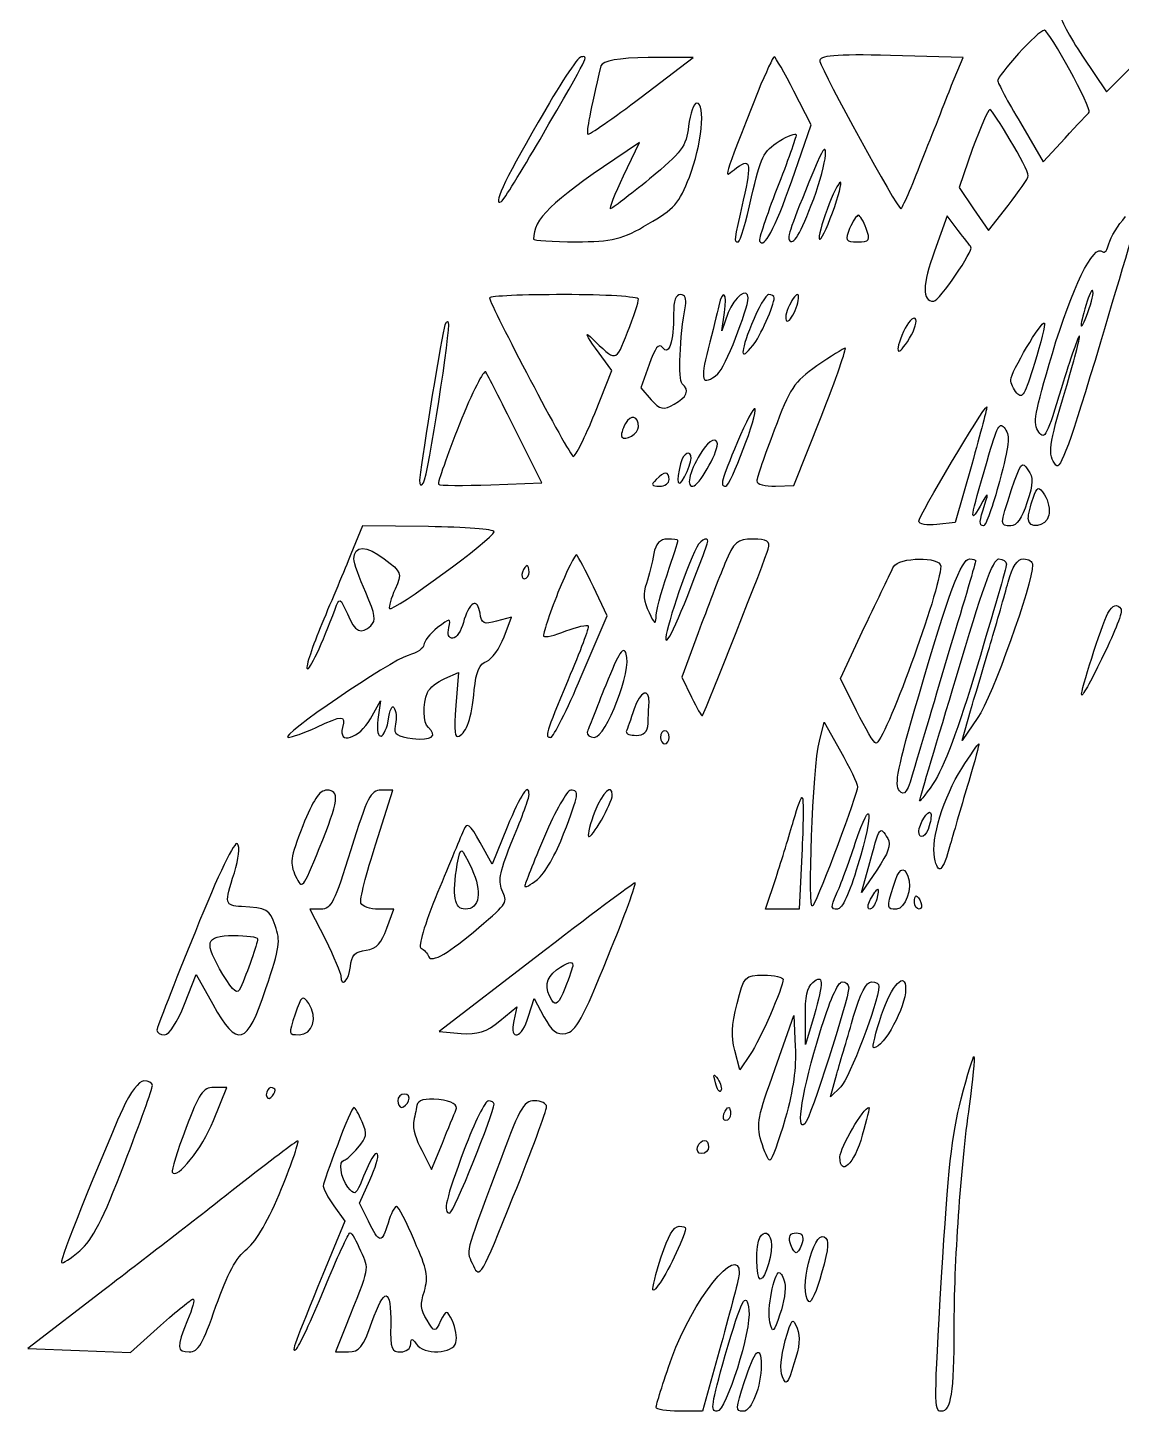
# Model space of a CAD drawing. Extents: x 50 to 162, y 10 to 290.
# Drawn here: x 49.91 to 83.79, y 9.82 to 52.68 of the extents above; entities that cross this region are included whole.
import ezdxf

# ---------------------------------------------------------------- set-up
doc = ezdxf.new("R2010")
doc.units = 0
doc.layers.add('Layer_1', color=7, linetype='CONTINUOUS')

msp = doc.modelspace()

# ---------------------------------------------------------------- linework, layer by layer
at = {"layer": 'Layer_1', "color": 7}
for points in [[(82.587145, 51.801171), (83.333303, 50.695827), (84.011628, 51.371315), (84.703519, 52.026334), (84.296524, 52.865577)], [(80.606437, 51.883049), (80.606437, 51.883049)], [(67.664, 51.494131), (67.664, 51.494131)], [(68.912118, 50.532072), (70.526531, 51.760233), (69.129182, 51.760233)], [(74.447248, 51.637417), (74.447248, 51.637417)], [(78.530763, 50.90052), (78.883492, 51.760233), (76.631454, 51.821641)], [(72.534372, 50.716296), (72.534372, 50.716296)], [(73.578992, 47.932465), (74.175918, 49.672359), (73.646825, 50.716296)], [(65.723991, 49.754237), (65.723991, 49.754237)], [(80.660703, 49.733767), (81.366161, 48.526076), (82.044486, 49.262972)], [(70.377299, 49.631421), (70.377299, 49.631421)], [(68.369458, 48.09622), (68.857852, 49.119687), (68.098128, 48.607953)], [(79.181955, 48.935463), (78.761394, 47.727771), (79.209088, 47.072752), (79.670349, 46.397264), (80.280841, 47.175099)], [(79.181955, 48.935463), (79.181955, 48.935463)], [(74.365849, 48.505607), (74.365849, 48.505607)], [(74.677879, 47.052283), (74.677879, 47.052283)], [(78.734261, 46.397264), (78.395098, 46.84759), (78.00167, 45.762714), (78.00167, 45.762714)], [(75.36977, 46.458672), (75.36977, 46.458672)], [(64.21811, 44.309391), (64.21811, 44.309391)], [(69.916039, 43.818126), (69.916039, 43.818126)], [(71.313388, 44.063758), (71.313388, 44.063758)], [(71.611851, 43.859065), (71.408353, 43.285923), (71.489752, 43.859065)], [(73.47046, 44.00235), (73.47046, 44.00235)], [(82.695677, 44.104697), (82.695677, 44.104697)], [(62.807195, 43.367801), (62.807195, 43.367801)], [(72.330875, 43.490617), (72.330875, 43.490617)], [(77.038449, 43.265454), (77.038449, 43.265454)], [(67.474069, 40.727255), (68.003163, 42.057763), (67.501202, 42.75372)], [(69.156315, 42.241987), (68.898551, 41.52556), (69.224147, 41.157111)], [(74.352283, 42.201048), (74.352283, 42.201048)], [(81.094831, 42.282925), (81.094831, 42.282925)], [(63.282022, 40.399745), (63.282022, 40.399745)], [(68.423724, 40.420215), (68.423724, 40.420215)], [(73.077032, 38.475627), (73.646825, 38.496096), (74.487948, 40.624908)], [(64.25881, 38.516566), (65.832523, 38.577974), (65.018534, 40.215521)], [(70.811427, 39.580972), (70.811427, 39.580972)], [(71.896747, 39.847073), (71.896747, 39.847073)], [(70.133103, 39.171585), (70.133103, 39.171585)], [(79.154822, 39.151115), (78.639295, 37.349813), (78.069502, 37.288405)], [(79.154822, 39.151115), (79.154822, 39.151115)], [(69.373379, 38.68032), (69.373379, 38.68032)], [(80.009511, 38.618912), (80.009511, 38.618912)], [(80.864201, 37.963893), (80.864201, 37.963893)], [(81.542525, 37.574976), (81.542525, 37.574976)], [(62.318801, 37.226997), (60.283827, 37.247466), (59.917531, 36.367284), (59.917531, 36.367284)], [(70.635063, 36.592447), (70.635063, 36.592447)], [(69.305546, 36.387754), (69.305546, 36.387754)], [(71.503319, 36.080713), (71.503319, 36.080713)], [(79.276921, 36.162591), (79.276921, 36.162591)], [(80.226575, 36.060244), (80.226575, 36.060244)], [(81.040565, 36.039775), (81.040565, 36.039775)], [(65.235598, 35.814612), (65.235598, 35.814612)], [(78.191601, 35.998836), (78.191601, 35.998836)], [(66.334484, 35.180062), (66.334484, 35.180062)], [(67.053508, 32.580455), (67.853931, 34.463635), (67.43337, 35.364286)], [(63.702584, 34.832083), (63.702584, 34.832083)], [(64.665805, 33.808616), (64.896435, 34.422696), (64.435174, 34.29988)], [(83.780997, 34.668328), (83.780997, 34.668328)], [(70.675762, 33.931432), (70.173802, 32.559986), (70.472265, 31.945905)], [(75.586834, 31.516049), (75.084873, 32.519047), (75.831031, 34.115656)], [(62.834328, 32.519047), (63.254889, 32.703271), (63.17349, 31.679804)], [(67.813232, 32.314354), (67.813232, 32.314354)], [(60.528024, 31.270417), (60.840053, 31.823089), (60.758654, 31.249948)], [(68.695054, 31.577457), (68.695054, 31.577457)], [(79.344753, 31.311356), (78.856359, 30.594929), (79.114123, 31.516049)], [(74.433682, 30.574459), (74.582913, 31.16807), (75.084873, 30.267419)], [(69.509044, 30.697275), (69.509044, 30.697275)], [(75.613967, 29.162074), (75.613967, 29.162074)], [(79.059857, 29.325829), (79.059857, 29.325829)], [(60.690822, 27.401711), (61.219915, 29.059728), (60.85362, 29.059728)], [(67.474069, 28.404709), (67.474069, 28.404709)], [(58.425217, 27.954383), (58.425217, 27.954383)], [(64.76077, 27.913444), (64.299509, 26.767161), (63.919648, 27.442649)], [(64.76077, 27.913444), (64.76077, 27.913444)], [(77.838872, 27.954383), (77.838872, 27.954383)], [(65.913922, 27.626873), (65.913922, 27.626873)], [(76.550055, 27.565465), (76.550055, 27.565465)], [(59.917531, 27.217486), (59.917531, 27.217486)], [(73.891022, 27.053732), (73.809623, 25.375245), (73.280529, 25.375245), (72.765003, 25.375245), (73.090599, 26.357774)], [(73.891022, 27.053732), (73.891022, 27.053732)], [(63.661884, 26.623875), (63.661884, 26.623875)], [(75.627533, 26.746691), (75.627533, 26.746691)], [(76.210893, 26.582937), (75.736065, 25.886979), (75.966696, 26.705753)], [(77.174114, 26.398713), (77.174114, 26.398713)], [(58.99501, 25.375245), (58.642281, 25.375245), (59.130675, 24.433655)], [(61.029984, 24.781634), (61.247048, 25.375245), (60.772221, 25.375245)], [(76.210893, 25.682285), (76.210893, 25.682285)], [(77.581109, 25.579939), (77.581109, 25.579939)], [(55.101425, 24.679287), (55.101425, 24.679287)], [(57.027868, 24.454125), (57.027868, 24.454125)], [(65.642592, 23.880983), (62.657963, 21.588416), (63.336288, 21.527008)], [(65.642592, 23.880983), (65.642592, 23.880983)], [(66.795745, 23.635351), (66.795745, 23.635351)], [(54.762263, 22.427659), (55.128558, 23.34878), (55.644085, 22.427659)], [(73.307662, 23.205495), (73.307662, 23.205495)], [(75.342637, 22.939393), (75.342637, 22.939393)], [(76.278725, 22.980332), (76.278725, 22.980332)], [(77.106281, 22.898454), (77.106281, 22.898454)], [(64.53014, 21.915926), (65.059233, 22.345782), (64.964268, 21.915926)], [(65.425529, 22.059211), (65.601893, 22.611883), (65.900356, 22.038742)], [(58.194586, 22.120619), (58.194586, 22.120619)], [(73.063466, 20.442133), (73.646825, 22.07968), (73.687524, 21.117621)], [(74.270884, 22.07968), (73.999554, 21.179029), (73.999554, 22.038742)], [(74.270884, 22.07968), (74.270884, 22.07968)], [(72.290175, 20.871989), (71.964579, 20.401194), (71.815348, 20.994805)], [(75.09844, 19.868991), (74.772844, 19.561951), (74.976341, 20.278378)], [(55.657652, 18.825054), (56.078213, 19.848522), (55.671218, 19.848522)], [(71.38122, 19.746175), (71.38122, 19.746175)], [(57.299198, 19.623359), (57.299198, 19.623359)], [(61.369146, 19.439135), (61.369146, 19.439135)], [(61.966072, 19.295849), (61.966072, 19.295849)], [(52.849387, 19.193503), (52.849387, 19.193503)], [(71.679683, 19.029748), (71.679683, 19.029748)], [(73.375495, 18.886462), (73.375495, 18.886462)], [(79.073423, 19.27538), (79.073423, 19.27538)], [(54.802962, 18.579422), (54.802962, 18.579422)], [(59.510536, 18.088158), (59.510536, 18.088158)], [(62.115304, 17.903934), (62.413767, 17.310323), (62.752929, 18.129097)], [(71.001358, 18.006281), (71.001358, 18.006281)], [(75.763198, 18.374729), (75.763198, 18.374729)], [(63.431254, 17.924403), (63.431254, 17.924403)], [(64.421608, 17.248915), (64.421608, 17.248915)], [(56.417375, 16.798589), (56.417375, 16.798589)], [(60.460191, 15.713714), (60.188861, 16.266386), (60.500891, 16.982813)], [(59.388438, 16.184509), (59.7276, 15.713714), (59.049276, 14.055697)], [(72.941367, 15.099633), (72.941367, 15.099633)], [(73.904588, 15.038225), (73.904588, 15.038225)], [(70.119536, 14.997287), (70.119536, 14.997287)], [(71.951013, 14.096635), (71.951013, 14.096635)], [(73.361928, 13.789595), (73.361928, 13.789595)], [(74.501514, 14.096635), (74.501514, 14.096635)], [(52.279594, 13.584902), (49.905458, 11.76313), (51.506304, 11.701722), (53.093584, 11.640314), (54.016106, 12.479557)], [(72.249476, 12.950352), (72.249476, 12.950352)], [(59.754733, 12.438618), (59.442704, 11.660783), (59.849699, 11.660783)], [(71.38122, 11.865477), (70.811427, 9.818542), (70.092403, 9.818542)], [(72.629338, 11.251396), (72.629338, 11.251396)], [(73.646825, 11.292335), (73.646825, 11.292335)]]:
    msp.add_lwpolyline(points, dxfattribs=at)
for points in [[(81.895254, 53.11121), (81.868121, 52.988393), (82.180151, 52.394782), (82.587145, 51.801171)], [(81.40686, 52.599476), (81.311895, 52.599476), (80.959166, 52.271966), (80.606437, 51.883049)], [(82.790643, 50.061277), (82.885608, 50.163624), (81.556092, 52.599476), (81.40686, 52.599476)], [(65.778257, 49.222034), (67.365537, 51.964926), (67.270572, 51.780702), (67.053508, 51.780702)], [(80.606437, 51.883049), (80.240142, 51.473662), (79.955245, 51.105214), (79.955245, 51.043806)], [(67.053508, 51.780702), (66.944976, 51.780702), (66.34805, 50.859581), (65.723991, 49.754237)], [(67.664, 51.494131), (67.338404, 50.102216), (67.202739, 49.447197), (67.257005, 49.385789)], [(69.129182, 51.760233), (68.220227, 51.739763), (67.7047, 51.657886), (67.664, 51.494131)], [(73.036333, 51.780702), (72.995633, 51.780702), (72.778569, 51.289438), (72.534372, 50.716296)], [(73.646825, 50.716296), (73.348362, 51.289438), (73.077032, 51.760233), (73.036333, 51.780702)], [(76.631454, 51.821641), (74.908509, 51.862579), (74.406549, 51.821641), (74.447248, 51.637417)], [(74.447248, 51.637417), (74.542214, 51.289438), (76.848518, 47.072752), (76.95705, 47.072752)], [(79.955245, 51.043806), (79.955245, 50.982398), (80.267275, 50.388786), (80.660703, 49.733767)], [(72.534372, 50.716296), (71.408353, 47.850588), (71.462619, 48.014342), (71.788215, 48.280444)], [(77.608242, 48.567015), (77.933837, 49.365319), (78.340832, 50.429725), (78.530763, 50.90052)], [(67.257005, 49.385789), (67.284138, 49.34485), (68.030296, 49.856583), (68.912118, 50.532072)], [(70.635063, 50.347848), (70.540097, 50.347848), (70.431565, 50.020338), (70.377299, 49.631421)], [(70.404432, 48.055281), (70.784294, 49.01734), (70.919959, 50.347848), (70.635063, 50.347848)], [(65.723991, 49.754237), (64.625105, 47.850588), (64.299509, 47.13416), (64.584406, 47.297915)], [(79.711048, 50.143154), (79.656782, 50.143154), (79.426152, 49.590482), (79.181955, 48.935463)], [(80.9049, 48.09622), (80.9049, 48.300913), (79.81958, 50.143154), (79.711048, 50.143154)], [(82.044486, 49.262972), (82.424348, 49.672359), (82.76351, 50.040808), (82.790643, 50.061277)], [(70.377299, 49.631421), (70.309467, 48.996871), (70.173802, 48.833116), (69.169881, 47.993873)], [(73.714657, 49.365319), (73.714657, 49.283442), (73.443327, 48.526076), (73.117732, 47.686833)], [(73.185564, 49.160626), (73.47046, 49.34485), (73.714657, 49.426727), (73.714657, 49.365319)], [(74.257317, 47.379793), (74.677879, 48.505607), (74.772844, 49.488135), (74.365849, 48.505607)], [(64.584406, 47.297915), (64.652238, 47.338854), (65.194898, 48.219036), (65.778257, 49.222034)], [(72.330875, 47.441201), (72.615771, 48.669361), (72.69717, 48.853586), (73.185564, 49.160626)], [(68.098128, 48.607953), (66.144553, 47.297915), (65.57476, 46.745243), (65.57476, 46.131162)], [(71.788215, 48.280444), (72.303742, 48.689831), (72.344441, 48.526076), (72.073111, 47.338854)], [(74.365849, 48.505607), (73.619692, 46.724773), (73.429761, 46.21304), (73.497593, 46.110693)], [(76.95705, 47.072752), (76.997749, 47.072752), (77.296212, 47.748241), (77.608242, 48.567015)], [(67.962463, 47.072752), (67.921764, 47.072752), (68.098128, 47.523078), (68.369458, 48.09622)], [(69.129182, 46.601957), (69.916039, 47.052283), (70.10597, 47.256976), (70.404432, 48.055281)], [(80.280841, 47.175099), (80.620004, 47.604955), (80.9049, 48.014342), (80.9049, 48.09622)], [(69.169881, 47.993873), (68.545823, 47.482139), (68.003163, 47.072752), (67.962463, 47.072752)], [(73.117732, 47.686833), (72.792136, 46.84759), (72.547939, 46.110693), (72.575072, 46.069754)], [(72.575072, 46.069754), (72.724303, 45.824122), (73.036333, 46.417733), (73.578992, 47.932465)], [(75.084873, 47.891526), (75.030607, 47.891526), (74.840676, 47.523078), (74.677879, 47.052283)], [(74.840676, 46.949936), (75.030607, 47.482139), (75.139139, 47.891526), (75.084873, 47.891526)], [(72.073111, 47.338854), (71.774648, 46.028816), (71.774648, 46.049285), (71.92388, 46.049285)], [(71.92388, 46.049285), (71.978146, 46.049285), (72.168077, 46.663365), (72.330875, 47.441201)], [(73.497593, 46.110693), (73.619692, 45.906), (73.836756, 46.274448), (74.257317, 47.379793)], [(74.677879, 47.052283), (74.501514, 46.601957), (74.392982, 46.172101), (74.433682, 46.131162)], [(74.433682, 46.131162), (74.474381, 46.069754), (74.650746, 46.438203), (74.840676, 46.949936)], [(75.6411, 46.868059), (75.586834, 46.868059), (75.464735, 46.683835), (75.36977, 46.458672)], [(75.885297, 46.458672), (75.803898, 46.683835), (75.695366, 46.868059), (75.6411, 46.868059)], [(84.391489, 47.13416), (84.364356, 47.031814), (83.794564, 45.148634), (83.143372, 42.937944)], [(83.401135, 45.987877), (83.455401, 46.19257), (83.686032, 46.561019), (83.916662, 46.82712)], [(66.89071, 46.049285), (68.003163, 46.049285), (68.355892, 46.131162), (69.129182, 46.601957)], [(75.36977, 46.458672), (75.220538, 46.090224), (75.234105, 46.049285), (75.613967, 46.049285)], [(75.613967, 46.049285), (75.993829, 46.049285), (76.020962, 46.090224), (75.885297, 46.458672)], [(79.127689, 45.88553), (79.100556, 45.926469), (78.924192, 46.151632), (78.734261, 46.397264)], [(65.57476, 46.131162), (65.57476, 46.090224), (66.171686, 46.049285), (66.89071, 46.049285)], [(77.974537, 44.207044), (78.137335, 44.207044), (79.236221, 45.803653), (79.127689, 45.88553)], [(81.651057, 42.589966), (82.247983, 44.595961), (82.926308, 46.008346), (83.211204, 45.742245)], [(83.211204, 45.742245), (83.279037, 45.680837), (83.360436, 45.803653), (83.401135, 45.987877)], [(78.00167, 45.762714), (77.621808, 44.718778), (77.608242, 44.207044), (77.974537, 44.207044)], [(71.489752, 43.859065), (71.584718, 44.473145), (71.449053, 44.616431), (71.313388, 44.063758)], [(72.222343, 44.309391), (72.222343, 44.65737), (71.788215, 44.32986), (71.611851, 43.859065)], [(66.524415, 44.411737), (65.262731, 44.411737), (64.21811, 44.370799), (64.21811, 44.309391)], [(64.21811, 44.309391), (64.21811, 44.104697), (66.700779, 39.396747), (66.809311, 39.396747)], [(68.830719, 44.268452), (68.830719, 44.350329), (67.799665, 44.411737), (66.524415, 44.411737)], [(68.491557, 43.244985), (68.681487, 43.736249), (68.830719, 44.207044), (68.830719, 44.268452)], [(70.133103, 44.411737), (69.983871, 44.411737), (69.916039, 44.227513), (69.916039, 43.818126)], [(70.282334, 44.063758), (70.323033, 44.288921), (70.268767, 44.411737), (70.133103, 44.411737)], [(71.286255, 41.955416), (71.503319, 42.13964), (72.222343, 43.940942), (72.222343, 44.309391)], [(72.859968, 44.411737), (72.778569, 44.411737), (72.534372, 44.00235), (72.330875, 43.490617)], [(72.371574, 42.835598), (72.588638, 43.08123), (73.036333, 44.104697), (73.036333, 44.309391)], [(73.036333, 44.309391), (73.036333, 44.370799), (72.954934, 44.411737), (72.859968, 44.411737)], [(73.755357, 44.411737), (73.687524, 44.411737), (73.565426, 44.227513), (73.47046, 44.00235)], [(73.714657, 44.00235), (73.796056, 44.227513), (73.809623, 44.411737), (73.755357, 44.411737)], [(82.899175, 44.534553), (82.872042, 44.575492), (82.777076, 44.391268), (82.695677, 44.104697)], [(82.749943, 43.859065), (82.872042, 44.186575), (82.939874, 44.493615), (82.899175, 44.534553)], [(69.916039, 43.818126), (69.916039, 42.937944), (69.780374, 42.508088), (69.576876, 42.77419)], [(70.187369, 41.648376), (70.051704, 41.771192), (70.10597, 43.101699), (70.282334, 44.063758)], [(71.313388, 44.063758), (71.272688, 43.859065), (71.123457, 43.265454), (70.987792, 42.733251)], [(73.47046, 44.00235), (73.375495, 43.777188), (73.361928, 43.592964), (73.443327, 43.592964)], [(73.443327, 43.592964), (73.51116, 43.592964), (73.633258, 43.777188), (73.714657, 44.00235)], [(77.404744, 43.674841), (77.336912, 43.736249), (77.174114, 43.552025), (77.038449, 43.265454)], [(82.695677, 44.104697), (82.465047, 43.347331), (82.505747, 43.183577), (82.749943, 43.859065)], [(62.807195, 43.367801), (62.67153, 42.794659), (62.047471, 38.905483), (62.047471, 38.659851)], [(62.16957, 38.577974), (62.318801, 38.823606), (63.024259, 43.408739), (62.94286, 43.552025)], [(62.94286, 43.552025), (62.90216, 43.613433), (62.834328, 43.531555), (62.807195, 43.367801)], [(72.330875, 43.490617), (71.964579, 42.569496), (71.978146, 42.323864), (72.371574, 42.835598)], [(77.22838, 43.06076), (77.391178, 43.326862), (77.472577, 43.613433), (77.404744, 43.674841)], [(80.36224, 41.771192), (80.36224, 41.996354), (81.325461, 43.633902), (81.40686, 43.531555)], [(81.40686, 43.531555), (81.433993, 43.490617), (81.298328, 42.917475), (81.094831, 42.282925)], [(67.501202, 42.75372), (67.229872, 43.122169), (67.148473, 43.285923), (67.338404, 43.101699)], [(67.338404, 43.101699), (68.165961, 42.303395), (68.111695, 42.303395), (68.491557, 43.244985)], [(69.576876, 42.77419), (69.454778, 42.917475), (69.346246, 42.77419), (69.156315, 42.241987)], [(77.038449, 43.265454), (76.739986, 42.569496), (76.848518, 42.44668), (77.22838, 43.06076)], [(83.143372, 42.937944), (82.193717, 39.785665), (81.895254, 38.946422), (81.759589, 39.130646)], [(82.49218, 43.122169), (82.465047, 43.163107), (82.207284, 42.44668), (81.935954, 41.52556)], [(82.058052, 41.464151), (82.315816, 42.323864), (82.519313, 43.08123), (82.49218, 43.122169)], [(70.987792, 42.733251), (70.730028, 41.730253), (70.797861, 41.566498), (71.286255, 41.955416)], [(75.234105, 42.75372), (75.179839, 42.75372), (74.786411, 42.487619), (74.352283, 42.201048)], [(74.487948, 40.624908), (74.949208, 41.81213), (75.288371, 42.77419), (75.234105, 42.75372)], [(81.230496, 40.154113), (81.040565, 40.420215), (81.094831, 40.706786), (81.651057, 42.589966)], [(64.096012, 42.016824), (64.041746, 42.098701), (63.675451, 41.382274), (63.282022, 40.399745)], [(65.018534, 40.215521), (64.570839, 41.116173), (64.150278, 41.934946), (64.096012, 42.016824)], [(74.352283, 42.201048), (73.646825, 41.709784), (73.51116, 41.50509), (73.036333, 40.215521)], [(81.094831, 42.282925), (80.809935, 41.320866), (80.714969, 41.157111), (80.552171, 41.361805)], [(69.929605, 41.013826), (70.3366, 41.238989), (70.417999, 41.443682), (70.187369, 41.648376)], [(80.552171, 41.361805), (80.443639, 41.484621), (80.36224, 41.668845), (80.36224, 41.771192)], [(69.224147, 41.157111), (69.481911, 40.850071), (69.617576, 40.829602), (69.929605, 41.013826)], [(81.935954, 41.52556), (81.488259, 40.051767), (81.40686, 39.888012), (81.230496, 40.154113)], [(81.759589, 39.130646), (81.501826, 39.458156), (81.528959, 39.724257), (82.058052, 41.464151)], [(66.809311, 39.396747), (66.877144, 39.396747), (67.175606, 39.990359), (67.474069, 40.727255)], [(71.530452, 38.475627), (71.679683, 38.475627), (72.534372, 40.727255), (72.439407, 40.87054)], [(72.439407, 40.87054), (72.398707, 40.931948), (72.15451, 40.461154), (71.896747, 39.847073)], [(77.513276, 37.390752), (77.513276, 37.554506), (79.521117, 40.931948), (79.616083, 40.931948)], [(79.616083, 40.931948), (79.643216, 40.931948), (79.426152, 40.133644), (79.154822, 39.151115)], [(63.282022, 40.399745), (62.90216, 39.417217), (62.603697, 38.598443), (62.63083, 38.537035)], [(68.423724, 40.420215), (68.328759, 40.235991), (68.274493, 40.051767), (68.315192, 40.010828)], [(68.315192, 40.010828), (68.410158, 39.847073), (68.830719, 40.113175), (68.830719, 40.317868)], [(68.830719, 40.317868), (68.830719, 40.665847), (68.586522, 40.706786), (68.423724, 40.420215)], [(79.629649, 39.253462), (79.941679, 40.358807), (80.023078, 40.502092), (80.185876, 40.25646)], [(71.272688, 39.785665), (71.272688, 40.010828), (71.014925, 39.908481), (70.811427, 39.580972)], [(73.036333, 40.215521), (72.73787, 39.437686), (72.493673, 38.721259), (72.493673, 38.639382)], [(80.185876, 40.25646), (80.348674, 40.010828), (80.321541, 39.785665), (80.009511, 38.618912)], [(70.458698, 39.335339), (70.458698, 39.62191), (70.214501, 39.519564), (70.133103, 39.171585)], [(70.811427, 39.580972), (70.431565, 39.00783), (70.282334, 38.475627), (70.512964, 38.475627)], [(70.512964, 38.475627), (70.689329, 38.475627), (71.272688, 39.478625), (71.272688, 39.785665)], [(71.896747, 39.847073), (71.38122, 38.618912), (71.340521, 38.475627), (71.530452, 38.475627)], [(70.133103, 39.171585), (69.983871, 38.598443), (70.051704, 38.37328), (70.255201, 38.762198)], [(70.255201, 38.762198), (70.363733, 38.987361), (70.458698, 39.232993), (70.458698, 39.335339)], [(79.412586, 37.861547), (79.073423, 37.267935), (79.100556, 37.45216), (79.629649, 39.253462)], [(80.389373, 38.37328), (80.660703, 39.192054), (80.714969, 39.273931), (80.891334, 38.987361)], [(62.047471, 38.659851), (62.047471, 38.496096), (62.088171, 38.475627), (62.16957, 38.577974)], [(69.373379, 38.68032), (69.210581, 38.516566), (69.224147, 38.475627), (69.481911, 38.475627)], [(69.780374, 38.68032), (69.780374, 38.946422), (69.631142, 38.946422), (69.373379, 38.68032)], [(69.481911, 38.475627), (69.644709, 38.475627), (69.780374, 38.577974), (69.780374, 38.68032)], [(72.493673, 38.639382), (72.493673, 38.537035), (72.751436, 38.475627), (73.077032, 38.475627)], [(80.009511, 38.618912), (79.806014, 37.861547), (79.58895, 37.247466), (79.521117, 37.247466)], [(80.891334, 38.987361), (81.067698, 38.721259), (81.067698, 38.598443), (80.864201, 37.963893)], [(62.63083, 38.537035), (62.67153, 38.496096), (63.390554, 38.496096), (64.25881, 38.516566)], [(79.561817, 37.922955), (79.683915, 38.311872), (79.670349, 38.311872), (79.412586, 37.861547)], [(80.36224, 37.247466), (80.023078, 37.247466), (80.023078, 37.247466), (80.389373, 38.37328)], [(81.054131, 38.107179), (81.189796, 38.475627), (81.216929, 38.496096), (81.40686, 38.209525)], [(81.40686, 38.209525), (81.528959, 38.025301), (81.583225, 37.73873), (81.542525, 37.574976)], [(79.521117, 37.247466), (79.371886, 37.247466), (79.385453, 37.390752), (79.561817, 37.922955)], [(80.864201, 37.963893), (80.714969, 37.493098), (80.538605, 37.247466), (80.36224, 37.247466)], [(80.9049, 37.472629), (80.9049, 37.595445), (80.972733, 37.882016), (81.054131, 38.107179)], [(78.069502, 37.288405), (77.77104, 37.247466), (77.513276, 37.308874), (77.513276, 37.390752)], [(81.542525, 37.574976), (81.44756, 37.206527), (80.9049, 37.12465), (80.9049, 37.472629)], [(61.111383, 34.688798), (61.206348, 34.565982), (64.353775, 36.879018), (64.353775, 37.063242)], [(64.353775, 37.063242), (64.353775, 37.145119), (63.44482, 37.206527), (62.318801, 37.226997)], [(70.960659, 36.694794), (71.055624, 36.940426), (70.770728, 36.858549), (70.635063, 36.592447)], [(60.012497, 36.223999), (60.012497, 36.653855), (60.405925, 36.653855), (60.948585, 36.223999)], [(69.726108, 36.838079), (69.495477, 36.838079), (69.359812, 36.694794), (69.305546, 36.387754)], [(70.635063, 36.592447), (70.282334, 35.896489), (69.631142, 33.931432), (69.671842, 33.726739)], [(69.671842, 33.726739), (69.726108, 33.522045), (70.241634, 34.729737), (70.960659, 36.694794)], [(69.712541, 35.732735), (69.902472, 36.285407), (70.051704, 36.756202), (70.051704, 36.797141)], [(70.051704, 36.797141), (70.051704, 36.81761), (69.902472, 36.838079), (69.726108, 36.838079)], [(70.811427, 31.372764), (70.933526, 31.597927), (72.792136, 36.285407), (72.846402, 36.531039)], [(72.371574, 36.838079), (71.88318, 36.838079), (71.788215, 36.756202), (71.503319, 36.080713)], [(72.846402, 36.531039), (72.914234, 36.776671), (72.819269, 36.838079), (72.371574, 36.838079)], [(59.917531, 36.367284), (59.7276, 35.896489), (59.320606, 34.93443), (59.022143, 34.218003)], [(60.378792, 35.180062), (60.175295, 35.630388), (60.012497, 36.101183), (60.012497, 36.223999)], [(60.948585, 36.223999), (61.504811, 35.814612), (61.504811, 35.794143), (61.287747, 35.282409)], [(65.384829, 36.019305), (65.34413, 36.019305), (65.276297, 35.937428), (65.235598, 35.814612)], [(65.439095, 35.814612), (65.439095, 35.937428), (65.411962, 36.019305), (65.384829, 36.019305)], [(66.917843, 36.346815), (66.863577, 36.387754), (66.605814, 35.855551), (66.334484, 35.180062)], [(67.43337, 35.364286), (67.202739, 35.855551), (66.958543, 36.285407), (66.917843, 36.346815)], [(69.305546, 36.387754), (69.264847, 36.121652), (69.156315, 35.712265), (69.074916, 35.466633)], [(71.503319, 36.080713), (71.326954, 35.650857), (70.960659, 34.688798), (70.675762, 33.931432)], [(76.726419, 35.978367), (76.902784, 36.285407), (78.191601, 36.305876), (78.191601, 35.998836)], [(77.513276, 31.986844), (78.435798, 35.180062), (78.829226, 36.223999), (79.08699, 36.223999)], [(79.276921, 36.162591), (79.276921, 36.142121), (78.924192, 34.913961), (78.476497, 33.460637)], [(78.679995, 32.580455), (79.480418, 35.282409), (79.806014, 36.223999), (79.995945, 36.223999)], [(79.08699, 36.223999), (79.195522, 36.223999), (79.276921, 36.203529), (79.276921, 36.162591)], [(80.226575, 36.060244), (80.226575, 35.957897), (79.81958, 34.565982), (79.331187, 32.928434)], [(81.040565, 36.039775), (81.040565, 35.466633), (79.778881, 31.925436), (79.344753, 31.311356)], [(79.995945, 36.223999), (80.118043, 36.223999), (80.226575, 36.142121), (80.226575, 36.060244)], [(80.280841, 35.507572), (80.416506, 35.998836), (80.565738, 36.223999), (80.755669, 36.223999)], [(80.755669, 36.223999), (80.918467, 36.223999), (81.040565, 36.142121), (81.040565, 36.039775)], [(65.235598, 35.814612), (65.194898, 35.712265), (65.222031, 35.609918), (65.289864, 35.609918)], [(65.289864, 35.609918), (65.371263, 35.609918), (65.439095, 35.712265), (65.439095, 35.814612)], [(69.373379, 34.402227), (69.373379, 34.586451), (69.52261, 35.180062), (69.712541, 35.732735)], [(75.831031, 34.115656), (76.251592, 34.995838), (76.658587, 35.835081), (76.726419, 35.978367)], [(78.191601, 35.998836), (78.191601, 35.282409), (76.427956, 30.472112), (76.18376, 30.513051)], [(60.54159, 34.156595), (60.704388, 34.32035), (60.677255, 34.484104), (60.378792, 35.180062)], [(61.287747, 35.282409), (61.165649, 35.016307), (61.08425, 34.729737), (61.111383, 34.688798)], [(66.334484, 35.180062), (66.063154, 34.484104), (65.859656, 33.890493), (65.886789, 33.829085)], [(69.074916, 35.466633), (68.966384, 35.139123), (68.97995, 34.913961), (69.156315, 34.565982)], [(79.738181, 33.603922), (79.928112, 34.258942), (80.172309, 35.098185), (80.280841, 35.507572)], [(59.429137, 34.668328), (59.564802, 35.036777), (59.578369, 35.036777), (59.808999, 34.525043)], [(63.702584, 34.832083), (63.607618, 34.791145), (63.471953, 34.525043), (63.404121, 34.258942)], [(63.919648, 34.545512), (63.892515, 34.750206), (63.797549, 34.893491), (63.702584, 34.832083)], [(83.374002, 34.545512), (83.523234, 34.811614), (83.658899, 34.852553), (83.780997, 34.668328)], [(58.560882, 32.826087), (58.628714, 32.723741), (59.035709, 33.603922), (59.429137, 34.668328)], [(59.808999, 34.525043), (60.053196, 33.951901), (60.229561, 33.870024), (60.54159, 34.156595)], [(62.956426, 34.095187), (63.024259, 34.402227), (62.997126, 34.402227), (62.603697, 34.095187)], [(64.435174, 34.29988), (64.041746, 34.177064), (63.960347, 34.218003), (63.919648, 34.545512)], [(69.156315, 34.565982), (69.305546, 34.218003), (69.373379, 34.177064), (69.373379, 34.402227)], [(82.560012, 32.007313), (82.505747, 32.089191), (83.170505, 34.136125), (83.374002, 34.545512)], [(83.780997, 34.668328), (83.835263, 34.60692), (83.591066, 33.972371), (83.238337, 33.255944)], [(59.022143, 34.218003), (58.72368, 33.501576), (58.520182, 32.887495), (58.560882, 32.826087)], [(62.603697, 34.095187), (62.373067, 33.910963), (62.183136, 33.665331), (62.183136, 33.562984)], [(63.078525, 33.767677), (62.94286, 33.767677), (62.90216, 33.890493), (62.956426, 34.095187)], [(63.404121, 34.258942), (63.336288, 33.99284), (63.187057, 33.767677), (63.078525, 33.767677)], [(65.886789, 33.829085), (65.927489, 33.788147), (66.239518, 33.849555), (66.578681, 33.99284)], [(66.578681, 33.99284), (66.93141, 34.115656), (67.243439, 34.197534), (67.270572, 34.156595)], [(67.270572, 34.156595), (67.297705, 34.095187), (67.026375, 33.35829), (66.646513, 32.478108)], [(62.183136, 33.562984), (62.183136, 33.460637), (61.966072, 33.317352), (61.694742, 33.235474)], [(64.123145, 33.05125), (64.285943, 33.112658), (64.53014, 33.460637), (64.665805, 33.808616)], [(68.450857, 33.276413), (68.355892, 33.542514), (68.233793, 33.35829), (67.813232, 32.314354)], [(78.476497, 33.460637), (78.042369, 31.986844), (77.553976, 30.349296), (77.391178, 29.796624)], [(79.114123, 31.516049), (79.263354, 32.027783), (79.54825, 32.969373), (79.738181, 33.603922)], [(61.694742, 33.235474), (61.152082, 33.092189), (57.651927, 30.697275), (57.977522, 30.697275)], [(63.743283, 32.171068), (63.797549, 32.74421), (63.906081, 32.969373), (64.123145, 33.05125)], [(67.460503, 30.697275), (67.826798, 30.697275), (68.627222, 32.785149), (68.450857, 33.276413)], [(83.238337, 33.255944), (82.899175, 32.539516), (82.587145, 31.966375), (82.560012, 32.007313)], [(66.11742, 30.697275), (66.185252, 30.697275), (66.61938, 31.536518), (67.053508, 32.580455)], [(77.540409, 28.752687), (77.567542, 28.875503), (78.083069, 30.594929), (78.679995, 32.580455)], [(79.331187, 32.928434), (78.734261, 30.942907), (78.286566, 29.755685), (77.96097, 29.264421)], [(62.291668, 32.089191), (62.359501, 32.232476), (62.590131, 32.4167), (62.834328, 32.519047)], [(63.268456, 30.738214), (63.512653, 30.86103), (63.648318, 31.249948), (63.743283, 32.171068)], [(66.646513, 32.478108), (65.941055, 30.779153), (65.913922, 30.697275), (66.11742, 30.697275)], [(67.813232, 32.314354), (67.528335, 31.597927), (67.270572, 30.942907), (67.243439, 30.86103)], [(69.156315, 31.761681), (69.183448, 32.252946), (68.871418, 32.13013), (68.695054, 31.577457)], [(61.097816, 31.331825), (61.152082, 31.638865), (61.219915, 31.720743), (61.274181, 31.577457)], [(62.318801, 31.004315), (62.156003, 31.147601), (62.142437, 31.720743), (62.291668, 32.089191)], [(69.129182, 31.127132), (69.129182, 31.352294), (69.142748, 31.618396), (69.156315, 31.761681)], [(70.472265, 31.945905), (70.635063, 31.597927), (70.784294, 31.331825), (70.811427, 31.372764)], [(76.91635, 29.039258), (76.753552, 29.243952), (76.848518, 29.714747), (77.513276, 31.986844)], [(58.845778, 31.004315), (59.673334, 31.393233), (59.754733, 31.393233), (59.659768, 31.004315)], [(60.758654, 31.249948), (60.663689, 30.513051), (60.989284, 30.594929), (61.097816, 31.331825)], [(61.274181, 31.577457), (61.328447, 31.454641), (61.342013, 31.209009), (61.287747, 31.045254)], [(63.17349, 31.679804), (63.105658, 30.86103), (63.132791, 30.656337), (63.268456, 30.738214)], [(68.695054, 31.577457), (68.586522, 31.249948), (68.47799, 30.942907), (68.450857, 30.881499)], [(76.18376, 30.513051), (76.129494, 30.513051), (75.858164, 30.963377), (75.586834, 31.516049)], [(57.977522, 30.697275), (58.086054, 30.697275), (58.479483, 30.840561), (58.845778, 31.004315)], [(59.659768, 31.004315), (59.510536, 30.451643), (60.175295, 30.656337), (60.528024, 31.270417)], [(61.287747, 31.045254), (61.233481, 30.799622), (61.35558, 30.717745), (61.830407, 30.656337)], [(61.830407, 30.656337), (62.427333, 30.594929), (62.617264, 30.738214), (62.318801, 31.004315)], [(68.450857, 30.881499), (68.437291, 30.799622), (68.572956, 30.758683), (68.762886, 30.758683)], [(68.762886, 30.758683), (68.993517, 30.758683), (69.102049, 30.86103), (69.129182, 31.127132)], [(69.644709, 30.901969), (69.576876, 30.901969), (69.509044, 30.820091), (69.509044, 30.697275)], [(69.780374, 30.697275), (69.780374, 30.820091), (69.726108, 30.901969), (69.644709, 30.901969)], [(67.243439, 30.86103), (67.216306, 30.758683), (67.311271, 30.697275), (67.460503, 30.697275)], [(69.509044, 30.697275), (69.509044, 30.594929), (69.576876, 30.492582), (69.644709, 30.492582)], [(69.644709, 30.492582), (69.726108, 30.492582), (69.780374, 30.594929), (69.780374, 30.697275)], [(74.230184, 25.477592), (74.05382, 25.191021), (74.230184, 29.817093), (74.433682, 30.574459)], [(78.842793, 29.735216), (79.114123, 30.144603), (79.344753, 30.492582), (79.371886, 30.492582)], [(79.371886, 30.492582), (79.385453, 30.492582), (79.249788, 29.960379), (79.059857, 29.325829)], [(75.084873, 30.267419), (75.36977, 29.776155), (75.613967, 29.264421), (75.613967, 29.162074)], [(77.391178, 29.796624), (77.160547, 28.97785), (77.065582, 28.855034), (76.91635, 29.039258)], [(78.00167, 26.971854), (77.879572, 27.544996), (78.286566, 28.855034), (78.842793, 29.735216)], [(65.439095, 28.916442), (65.439095, 29.325829), (65.181332, 28.936912), (64.76077, 27.913444)], [(68.016729, 28.916442), (68.016729, 29.28489), (67.718266, 28.99832), (67.474069, 28.404709)], [(75.613967, 29.162074), (75.613967, 28.936912), (74.447248, 25.825571), (74.230184, 25.477592)], [(77.96097, 29.264421), (77.689641, 28.875503), (77.49971, 28.650341), (77.540409, 28.752687)], [(79.059857, 29.325829), (78.856359, 28.67081), (78.612162, 27.790628), (78.490064, 27.381241)], [(59.171374, 29.059728), (58.940744, 29.059728), (58.750813, 28.752687), (58.425217, 27.954383)], [(58.940744, 27.258425), (59.551236, 28.752687), (59.578369, 29.059728), (59.171374, 29.059728)], [(60.85362, 29.059728), (60.528024, 29.059728), (60.433058, 28.855034), (59.917531, 27.217486)], [(64.937135, 27.544996), (65.222031, 28.220484), (65.439095, 28.834565), (65.439095, 28.916442)], [(66.727912, 29.059728), (66.61938, 29.059728), (66.253085, 28.404709), (65.913922, 27.626873)], [(66.510848, 27.708751), (66.985676, 28.957381), (67.012809, 29.059728), (66.727912, 29.059728)], [(67.284138, 27.626873), (67.365537, 27.524527), (68.016729, 28.650341), (68.016729, 28.916442)], [(73.633258, 28.118138), (73.755357, 28.568463), (73.877455, 28.875503), (73.904588, 28.834565)], [(73.904588, 28.834565), (73.945288, 28.793626), (73.931721, 27.995322), (73.891022, 27.053732)], [(75.546134, 27.42218), (76.061661, 28.957381), (76.129494, 28.425178), (75.627533, 26.746691)], [(67.474069, 28.404709), (67.338404, 28.03626), (67.243439, 27.688281), (67.284138, 27.626873)], [(77.513276, 27.790628), (77.513276, 27.995322), (77.811739, 28.466117), (77.879572, 28.36377)], [(77.879572, 28.36377), (77.906704, 28.322831), (77.893138, 28.138607), (77.838872, 27.954383)], [(58.425217, 27.954383), (58.031788, 26.930916), (58.018222, 26.808099), (58.208153, 26.398713)], [(63.919648, 27.442649), (63.607618, 28.015791), (63.512653, 28.077199), (63.417687, 27.831567)], [(73.090599, 26.357774), (73.266963, 26.889977), (73.51116, 27.688281), (73.633258, 28.118138)], [(75.966696, 26.705753), (76.305858, 27.974852), (76.305858, 27.974852), (76.550055, 27.565465)], [(77.838872, 27.954383), (77.757473, 27.626873), (77.513276, 27.483588), (77.513276, 27.790628)], [(56.403809, 27.401711), (56.335976, 27.524527), (55.82045, 26.48059), (55.101425, 24.679287)], [(63.417687, 27.831567), (63.336288, 27.667812), (62.983559, 26.78763), (62.603697, 25.886979)], [(64.597972, 25.968856), (64.475874, 26.275896), (64.543706, 26.562467), (64.937135, 27.544996)], [(65.913922, 27.626873), (65.57476, 26.828569), (65.30343, 26.132611), (65.30343, 26.091672)], [(65.696858, 26.296366), (65.913922, 26.460121), (66.280218, 27.09467), (66.510848, 27.708751)], [(76.550055, 27.565465), (76.658587, 27.360772), (76.577188, 27.135609), (76.210893, 26.582937)], [(56.308844, 26.501059), (56.444508, 26.951385), (56.485208, 27.299364), (56.403809, 27.401711)], [(58.208153, 26.398713), (58.41165, 25.968856), (58.425217, 25.989326), (58.940744, 27.258425)], [(59.917531, 27.217486), (59.415571, 25.579939), (59.307039, 25.375245), (58.99501, 25.375245)], [(60.229561, 25.559469), (60.188861, 25.641347), (60.392359, 26.48059), (60.690822, 27.401711)], [(63.21419, 26.767161), (63.322722, 27.340302), (63.322722, 27.340302), (63.661884, 26.623875)], [(74.962775, 25.84604), (75.084873, 26.091672), (75.342637, 26.808099), (75.546134, 27.42218)], [(78.490064, 27.381241), (78.259433, 26.521529), (78.110202, 26.398713), (78.00167, 26.971854)], [(63.458387, 25.375245), (63.119224, 25.375245), (63.051392, 25.784632), (63.21419, 26.767161)], [(63.661884, 26.623875), (64.001047, 25.907448), (63.906081, 25.375245), (63.458387, 25.375245)], [(75.627533, 26.746691), (75.356203, 25.84604), (75.139139, 25.375245), (74.989908, 25.375245)], [(76.726419, 26.091672), (76.889217, 26.623875), (77.038449, 26.746691), (77.174114, 26.398713)], [(56.525907, 25.457123), (56.010381, 25.477592), (55.996814, 25.539), (56.308844, 26.501059)], [(65.30343, 26.091672), (65.30343, 26.030264), (65.479795, 26.112142), (65.696858, 26.296366)], [(68.722187, 26.194019), (68.667921, 26.17355), (67.284138, 25.150082), (65.642592, 23.880983)], [(67.881064, 23.901452), (68.396591, 25.150082), (68.776453, 26.194019), (68.722187, 26.194019)], [(77.174114, 26.398713), (77.323345, 26.030264), (77.092715, 25.375245), (76.821385, 25.375245)], [(62.603697, 25.886979), (62.196703, 24.883981), (61.993205, 24.208493), (62.088171, 24.167554)], [(63.878948, 24.802104), (64.80147, 25.600408), (64.774337, 25.559469), (64.597972, 25.968856)], [(74.989908, 25.375245), (74.786411, 25.375245), (74.786411, 25.416184), (74.962775, 25.84604)], [(76.020962, 25.682285), (76.115927, 25.84604), (76.210893, 25.989326), (76.238026, 25.989326)], [(76.238026, 25.989326), (76.265159, 25.989326), (76.251592, 25.84604), (76.210893, 25.682285)], [(76.821385, 25.375245), (76.522922, 25.375245), (76.509355, 25.395715), (76.726419, 26.091672)], [(77.377611, 25.579939), (77.377611, 25.702755), (77.404744, 25.784632), (77.431877, 25.784632)], [(77.431877, 25.784632), (77.472577, 25.784632), (77.540409, 25.702755), (77.581109, 25.579939)], [(57.570528, 24.863512), (57.394163, 25.375245), (57.326331, 25.416184), (56.525907, 25.457123)], [(60.772221, 25.375245), (60.514457, 25.375245), (60.27026, 25.457123), (60.229561, 25.559469)], [(75.993829, 25.375245), (75.91243, 25.375245), (75.925996, 25.498061), (76.020962, 25.682285)], [(76.210893, 25.682285), (76.156627, 25.518531), (76.061661, 25.375245), (75.993829, 25.375245)], [(77.526843, 25.375245), (77.445444, 25.375245), (77.377611, 25.477592), (77.377611, 25.579939)], [(77.581109, 25.579939), (77.621808, 25.477592), (77.594675, 25.375245), (77.526843, 25.375245)], [(57.285631, 22.918924), (57.719759, 24.208493), (57.746892, 24.392717), (57.570528, 24.863512)], [(55.101425, 24.679287), (54.436667, 23.062209), (53.907574, 21.690763), (53.907574, 21.629355)], [(55.956115, 23.34878), (55.359189, 24.351778), (55.399888, 24.556471), (56.281711, 24.556471)], [(56.281711, 24.556471), (56.688705, 24.556471), (57.027868, 24.515533), (57.027868, 24.454125)], [(57.027868, 24.454125), (57.027868, 24.310839), (56.702272, 23.389719), (56.498774, 22.939393)], [(59.130675, 24.433655), (59.388438, 23.901452), (59.605502, 23.389719), (59.605502, 23.307841)], [(60.392359, 24.106146), (60.717955, 24.147084), (60.880753, 24.331309), (61.029984, 24.781634)], [(62.332368, 23.901452), (62.413767, 23.696759), (62.969993, 24.024268), (63.878948, 24.802104)], [(59.903965, 23.594412), (59.931098, 23.942391), (60.053196, 24.065207), (60.392359, 24.106146)], [(62.088171, 24.167554), (62.183136, 24.126615), (62.291668, 24.003799), (62.332368, 23.901452)], [(59.605502, 23.307841), (59.605502, 22.918924), (59.863265, 23.164556), (59.903965, 23.594412)], [(66.293784, 23.492065), (66.632947, 23.737698), (66.795745, 23.778636), (66.795745, 23.635351)], [(66.795745, 23.635351), (66.795745, 23.594412), (66.687213, 23.266903), (66.551548, 22.918924)], [(66.578681, 21.527008), (66.877144, 21.567947), (67.107774, 21.977334), (67.881064, 23.901452)], [(56.498774, 22.939393), (56.403809, 22.71423), (56.295277, 22.796108), (55.956115, 23.34878)], [(66.144553, 22.550475), (65.900356, 22.918924), (65.954622, 23.246433), (66.293784, 23.492065)], [(71.88318, 22.448129), (72.100244, 23.307841), (72.127377, 23.328311), (72.710737, 23.328311)], [(73.307662, 23.205495), (73.307662, 22.939393), (72.602205, 21.322315), (72.290175, 20.871989)], [(72.710737, 23.328311), (73.036333, 23.328311), (73.307662, 23.266903), (73.307662, 23.205495)], [(74.230184, 23.103148), (74.55578, 23.389719), (74.569347, 23.123617), (74.270884, 22.07968)], [(76.360124, 22.10015), (76.672153, 23.02127), (77.106281, 23.492065), (77.106281, 22.898454)], [(55.644085, 22.427659), (56.403809, 21.056213), (56.702272, 21.138091), (57.285631, 22.918924)], [(58.615148, 22.448129), (58.425217, 22.7347), (58.384517, 22.693761), (58.194586, 22.120619)], [(66.551548, 22.918924), (66.361617, 22.448129), (66.266651, 22.366251), (66.144553, 22.550475)], [(73.999554, 22.038742), (73.985987, 22.652822), (74.05382, 22.959862), (74.230184, 23.103148)], [(75.342637, 22.939393), (75.342637, 22.570945), (74.148785, 18.886462), (73.985987, 18.722708)], [(74.447248, 21.547477), (74.745711, 22.509537), (75.003474, 23.123617), (75.139139, 23.123617)], [(76.278725, 22.980332), (76.265159, 22.468598), (75.356203, 20.135093), (75.09844, 19.868991)], [(75.139139, 23.123617), (75.247671, 23.123617), (75.342637, 23.04174), (75.342637, 22.939393)], [(75.491868, 22.059211), (75.708932, 22.775638), (75.885297, 23.123617), (76.048095, 23.123617)], [(76.048095, 23.123617), (76.18376, 23.123617), (76.292292, 23.062209), (76.278725, 22.980332)], [(77.106281, 22.898454), (77.106281, 22.345782), (76.441523, 21.097152), (76.115927, 21.076683)], [(54.151771, 21.486069), (54.287436, 21.486069), (54.545199, 21.874987), (54.762263, 22.427659)], [(58.316685, 21.486069), (58.737246, 21.486069), (58.900044, 22.018272), (58.615148, 22.448129)], [(71.815348, 20.994805), (71.69325, 21.445131), (71.706816, 21.752171), (71.88318, 22.448129)], [(58.194586, 22.120619), (57.977522, 21.486069), (57.977522, 21.486069), (58.316685, 21.486069)], [(63.336288, 21.527008), (63.824682, 21.486069), (64.136711, 21.567947), (64.53014, 21.915926)], [(64.964268, 21.915926), (64.828603, 21.260907), (65.222031, 21.363253), (65.425529, 22.059211)], [(65.900356, 22.038742), (66.130986, 21.608886), (66.307351, 21.4656), (66.578681, 21.527008)], [(74.976341, 20.278378), (75.084873, 20.667296), (75.32907, 21.4656), (75.491868, 22.059211)], [(76.115927, 21.076683), (76.061661, 21.076683), (76.170193, 21.547477), (76.360124, 22.10015)], [(53.907574, 21.629355), (53.907574, 21.547477), (54.016106, 21.486069), (54.151771, 21.486069)], [(73.985987, 18.722708), (73.687524, 18.456606), (73.904588, 19.787114), (74.447248, 21.547477)], [(73.687524, 21.117621), (73.714657, 20.442133), (73.633258, 19.807583), (73.375495, 18.886462)], [(78.829226, 19.500543), (79.019157, 20.257909), (79.209088, 20.85152), (79.222655, 20.810581)], [(79.222655, 20.810581), (79.249788, 20.769642), (79.181955, 20.094154), (79.073423, 19.27538)], [(71.218422, 19.991807), (71.137023, 20.278378), (71.15059, 20.298847), (71.286255, 20.114623)], [(72.629338, 18.190505), (72.480106, 18.743177), (72.520806, 18.927401), (73.063466, 20.442133)], [(53.500579, 20.053215), (53.351347, 20.053215), (53.093584, 19.705236), (52.849387, 19.193503)], [(52.903653, 17.494547), (53.37848, 18.743177), (53.771909, 19.807583), (53.771909, 19.90993)], [(53.771909, 19.90993), (53.771909, 19.991807), (53.64981, 20.053215), (53.500579, 20.053215)], [(55.671218, 19.848522), (55.332056, 19.848522), (55.223524, 19.684767), (54.802962, 18.579422)], [(57.434863, 19.848522), (57.36703, 19.848522), (57.299198, 19.746175), (57.299198, 19.623359)], [(57.570528, 19.766644), (57.570528, 19.807583), (57.516262, 19.848522), (57.434863, 19.848522)], [(57.434863, 19.541482), (57.516262, 19.60289), (57.570528, 19.705236), (57.570528, 19.766644)], [(71.38122, 19.746175), (71.340521, 19.684767), (71.259122, 19.787114), (71.218422, 19.991807)], [(71.286255, 20.114623), (71.38122, 19.971338), (71.42192, 19.807583), (71.38122, 19.746175)], [(57.299198, 19.623359), (57.299198, 19.521012), (57.36703, 19.480073), (57.434863, 19.541482)], [(61.58621, 19.643828), (61.464112, 19.643828), (61.369146, 19.561951), (61.369146, 19.439135)], [(61.369146, 19.439135), (61.369146, 19.336788), (61.423412, 19.234441), (61.491245, 19.234441)], [(61.491245, 19.234441), (61.572644, 19.234441), (61.667609, 19.336788), (61.708309, 19.439135)], [(61.708309, 19.439135), (61.749008, 19.561951), (61.694742, 19.643828), (61.58621, 19.643828)], [(61.966072, 19.295849), (61.938939, 19.152564), (61.884673, 18.906932), (61.85754, 18.763646)], [(62.644397, 19.480073), (62.210269, 19.521012), (61.993205, 19.459604), (61.966072, 19.295849)], [(63.17349, 19.152564), (63.241323, 19.316319), (63.064958, 19.418665), (62.644397, 19.480073)], [(62.983559, 15.959346), (63.092091, 15.959346), (64.353775, 19.050217), (64.353775, 19.336788)], [(64.177411, 19.439135), (64.082445, 19.439135), (63.743283, 18.763646), (63.431254, 17.924403)], [(64.353775, 19.336788), (64.353775, 19.398196), (64.272376, 19.439135), (64.177411, 19.439135)], [(65.601893, 19.439135), (65.262731, 19.439135), (65.140632, 19.213972), (64.421608, 17.248915)], [(65.981755, 19.254911), (65.981755, 19.357257), (65.818957, 19.439135), (65.601893, 19.439135)], [(78.218734, 13.973819), (78.422231, 17.351261), (78.530763, 18.354259), (78.829226, 19.500543)], [(52.849387, 19.193503), (52.035397, 17.330792), (50.895812, 14.506022), (50.950078, 14.424145)], [(60.012497, 19.234441), (59.971797, 19.234441), (59.741167, 18.722708), (59.510536, 18.088158)], [(60.27026, 18.784116), (60.161728, 19.029748), (60.053196, 19.234441), (60.012497, 19.234441)], [(62.752929, 18.129097), (62.929293, 18.558953), (63.119224, 19.029748), (63.17349, 19.152564)], [(64.950701, 16.47108), (65.520494, 17.883464), (65.981755, 19.132095), (65.981755, 19.254911)], [(71.530452, 18.825054), (71.462619, 18.825054), (71.435486, 18.927401), (71.476186, 19.029748)], [(71.476186, 19.029748), (71.516885, 19.152564), (71.584718, 19.234441), (71.625417, 19.234441)], [(71.679683, 19.029748), (71.679683, 18.927401), (71.611851, 18.825054), (71.530452, 18.825054)], [(71.625417, 19.234441), (71.65255, 19.234441), (71.679683, 19.152564), (71.679683, 19.029748)], [(73.375495, 18.886462), (73.171998, 18.170035), (72.954934, 17.596894), (72.900668, 17.596894)], [(75.071307, 17.69924), (75.071307, 17.985811), (75.803898, 19.234441), (75.966696, 19.234441)], [(75.966696, 19.234441), (75.993829, 19.234441), (75.898863, 18.845524), (75.763198, 18.374729)], [(79.073423, 19.27538), (78.802093, 17.371731), (78.598596, 14.424145), (78.598596, 12.37721)], [(54.802962, 18.579422), (54.545199, 17.883464), (54.355268, 17.269384), (54.382401, 17.228445)], [(54.382401, 17.228445), (54.531633, 16.982813), (55.304923, 17.944873), (55.657652, 18.825054)], [(60.134595, 17.985811), (60.419492, 18.313321), (60.433058, 18.395198), (60.27026, 18.784116)], [(61.85754, 18.763646), (61.830407, 18.599892), (61.938939, 18.210974), (62.115304, 17.903934)], [(58.275985, 18.190505), (58.221719, 18.190505), (57.394163, 17.555955), (56.417375, 16.798589)], [(57.774025, 16.716712), (58.099621, 17.535486), (58.330251, 18.210974), (58.275985, 18.190505)], [(59.510536, 18.088158), (59.26634, 17.453608), (59.062842, 16.880467), (59.062842, 16.798589)], [(70.784294, 17.801587), (70.675762, 17.801587), (70.621496, 17.903934), (70.662196, 18.006281)], [(70.662196, 18.006281), (70.702895, 18.129097), (70.797861, 18.210974), (70.87926, 18.210974)], [(71.001358, 18.006281), (71.001358, 17.903934), (70.906393, 17.801587), (70.784294, 17.801587)], [(70.87926, 18.210974), (70.947092, 18.210974), (71.001358, 18.129097), (71.001358, 18.006281)], [(72.900668, 17.596894), (72.846402, 17.596894), (72.724303, 17.862995), (72.629338, 18.190505)], [(75.763198, 18.374729), (75.519001, 17.474078), (75.071307, 17.064691), (75.071307, 17.69924)], [(59.822566, 16.75765), (59.605502, 17.044221), (59.524103, 17.596894), (59.714034, 17.596894)], [(59.714034, 17.596894), (59.7683, 17.596894), (59.958231, 17.781118), (60.134595, 17.985811)], [(60.745088, 17.781118), (60.677255, 17.903934), (60.514457, 17.617363), (60.202428, 16.839528)], [(60.500891, 16.982813), (60.677255, 17.351261), (60.785787, 17.71971), (60.745088, 17.781118)], [(63.431254, 17.924403), (62.861461, 16.409672), (62.752929, 15.959346), (62.983559, 15.959346)], [(51.519871, 14.792593), (51.926865, 15.140572), (52.225328, 15.734183), (52.903653, 17.494547)], [(64.421608, 17.248915), (63.417687, 14.56743), (63.48552, 14.833532), (63.71615, 14.321798)], [(56.417375, 16.798589), (55.454154, 16.020754), (53.581978, 14.5879), (52.279594, 13.584902)], [(56.702272, 14.854001), (57.000735, 15.099633), (57.36703, 15.754652), (57.774025, 16.716712)], [(59.062842, 16.798589), (59.062842, 16.716712), (59.212074, 16.430141), (59.388438, 16.184509)], [(60.202428, 16.839528), (60.066763, 16.532488), (60.026063, 16.512018), (59.822566, 16.75765)], [(63.71615, 14.321798), (63.906081, 13.912411), (63.960347, 13.994289), (64.950701, 16.47108)], [(61.328447, 16.164039), (61.274181, 16.164039), (61.152082, 15.938877), (61.070683, 15.652306)], [(61.884673, 15.099633), (61.640476, 15.693244), (61.396279, 16.164039), (61.328447, 16.164039)], [(61.070683, 15.652306), (60.880753, 14.997287), (60.799354, 15.017756), (60.460191, 15.713714)], [(69.536177, 14.608369), (69.739674, 15.242919), (69.916039, 15.549959), (70.092403, 15.549959)], [(70.092403, 15.549959), (70.350166, 15.549959), (70.350166, 15.52949), (70.119536, 14.997287)], [(59.089975, 13.605371), (59.483403, 14.56743), (59.849699, 15.345266), (59.890398, 15.345266)], [(59.890398, 15.345266), (59.944664, 15.345266), (60.093896, 15.099633), (60.215994, 14.792593)], [(62.196703, 13.543963), (62.318801, 13.994289), (62.291668, 14.198982), (61.884673, 15.099633)], [(69.861773, 11.476559), (70.472265, 13.216454), (71.951013, 15.079164), (71.951013, 14.096635)], [(72.602205, 13.912411), (72.46654, 13.912411), (72.452973, 15.017756), (72.588638, 15.20198)], [(72.588638, 15.20198), (72.724303, 15.427143), (72.873535, 15.365735), (72.941367, 15.099633)], [(72.941367, 15.099633), (73.0092, 14.772124), (72.765003, 13.912411), (72.602205, 13.912411)], [(73.524726, 15.038225), (73.47046, 15.242919), (73.538293, 15.345266), (73.714657, 15.345266)], [(73.714657, 14.731185), (73.660391, 14.731185), (73.578992, 14.874471), (73.524726, 15.038225)], [(73.714657, 15.345266), (73.891022, 15.345266), (73.958854, 15.242919), (73.904588, 15.038225)], [(73.904588, 15.038225), (73.850322, 14.874471), (73.768923, 14.731185), (73.714657, 14.731185)], [(74.108086, 13.216454), (73.78249, 13.523494), (74.243751, 15.427143), (74.582913, 15.222449)], [(74.582913, 15.222449), (74.745711, 15.120103), (74.732145, 14.935879), (74.501514, 14.096635)], [(50.950078, 14.424145), (50.977211, 14.383206), (51.234974, 14.546961), (51.519871, 14.792593)], [(55.739051, 13.073168), (56.09178, 14.076166), (56.363109, 14.5879), (56.702272, 14.854001)], [(60.215994, 14.792593), (60.487324, 14.178513), (60.514457, 14.362737), (59.754733, 12.438618)], [(69.278413, 13.584902), (69.25128, 13.62584), (69.359812, 14.076166), (69.536177, 14.608369)], [(70.119536, 14.997287), (69.821073, 14.28086), (69.346246, 13.482555), (69.278413, 13.584902)], [(59.049276, 14.055697), (58.18102, 11.947354), (58.045355, 11.578906), (58.221719, 11.742661)], [(71.951013, 14.096635), (71.951013, 13.994289), (71.69325, 12.991291), (71.38122, 11.865477)], [(72.900668, 12.581904), (72.805702, 12.970821), (73.022766, 14.117105), (73.185564, 14.117105)], [(73.185564, 14.117105), (73.23983, 14.117105), (73.321229, 13.973819), (73.361928, 13.789595)], [(73.361928, 13.789595), (73.402628, 13.62584), (73.334795, 13.175515), (73.212697, 12.827536)], [(74.501514, 14.096635), (74.352283, 13.543963), (74.175918, 13.155045), (74.108086, 13.216454)], [(78.205167, 9.818542), (77.988103, 9.818542), (77.988103, 10.105113), (78.218734, 13.973819)], [(54.016106, 12.479557), (54.531633, 12.929883), (54.979327, 13.298331), (55.033593, 13.298331)], [(55.033593, 13.298331), (55.087859, 13.298331), (55.00646, 12.991291), (54.857228, 12.643312)], [(58.221719, 11.742661), (58.303118, 11.804069), (58.696547, 12.643312), (59.089975, 13.605371)], [(60.568723, 12.581904), (60.962151, 13.687248), (61.165649, 13.666779), (61.152082, 12.500026)], [(62.278102, 12.643312), (62.074604, 12.970821), (62.061038, 13.134576), (62.196703, 13.543963)], [(71.516885, 11.558436), (72.032412, 13.3188), (72.168077, 13.584902), (72.249476, 12.950352)], [(54.911494, 11.660783), (55.196391, 11.660783), (55.332056, 11.906415), (55.739051, 13.073168)], [(63.064958, 12.622842), (62.888594, 12.970821), (62.875027, 12.970821), (62.698663, 12.622842)], [(72.249476, 12.950352), (72.330875, 12.336272), (71.544018, 9.818542), (71.259122, 9.818542)], [(54.857228, 12.643312), (54.5045, 11.783599), (54.518066, 11.660783), (54.911494, 11.660783)], [(59.849699, 11.660783), (60.175295, 11.660783), (60.297393, 11.804069), (60.568723, 12.581904)], [(61.152082, 12.500026), (61.138516, 11.742661), (61.179215, 11.660783), (61.464112, 11.660783)], [(62.698663, 12.622842), (62.522298, 12.254394), (62.508732, 12.254394), (62.278102, 12.643312)], [(63.17349, 11.947354), (63.21419, 12.111109), (63.159924, 12.39768), (63.064958, 12.622842)], [(73.212697, 12.827536), (73.022766, 12.254394), (72.982067, 12.213456), (72.900668, 12.581904)], [(73.375495, 12.008762), (73.578992, 12.70472), (73.606125, 12.745659), (73.74179, 12.39768)], [(61.776141, 11.906415), (61.776141, 12.090639), (61.816841, 12.090639), (61.938939, 11.906415)], [(73.294096, 10.882948), (73.199131, 11.12858), (73.23983, 11.476559), (73.375495, 12.008762)], [(73.74179, 12.39768), (73.850322, 12.111109), (73.823189, 11.845007), (73.646825, 11.292335)], [(78.598596, 12.37721), (78.598596, 10.391684), (78.50363, 9.818542), (78.205167, 9.818542)], [(61.464112, 11.660783), (61.62691, 11.660783), (61.776141, 11.76313), (61.776141, 11.906415)], [(61.938939, 11.906415), (62.16957, 11.558436), (63.092091, 11.599375), (63.17349, 11.947354)], [(72.113811, 10.739663), (72.42584, 11.722191), (72.629338, 11.926885), (72.629338, 11.251396)], [(69.373379, 9.941358), (69.373379, 10.002766), (69.590443, 10.698724), (69.861773, 11.476559)], [(71.259122, 9.818542), (71.055624, 9.818542), (71.082757, 10.023235), (71.516885, 11.558436)], [(72.629338, 11.251396), (72.629338, 10.596377), (72.330875, 9.818542), (72.073111, 9.818542)], [(73.646825, 11.292335), (73.456894, 10.657785), (73.402628, 10.596377), (73.294096, 10.882948)], [(72.073111, 9.818542), (71.828914, 9.818542), (71.842481, 9.87995), (72.113811, 10.739663)], [(70.092403, 9.818542), (69.698975, 9.818542), (69.373379, 9.87995), (69.373379, 9.941358)]]:
    msp.add_open_spline(points, degree=3, dxfattribs=at)

doc.saveas('drawing.dxf')
